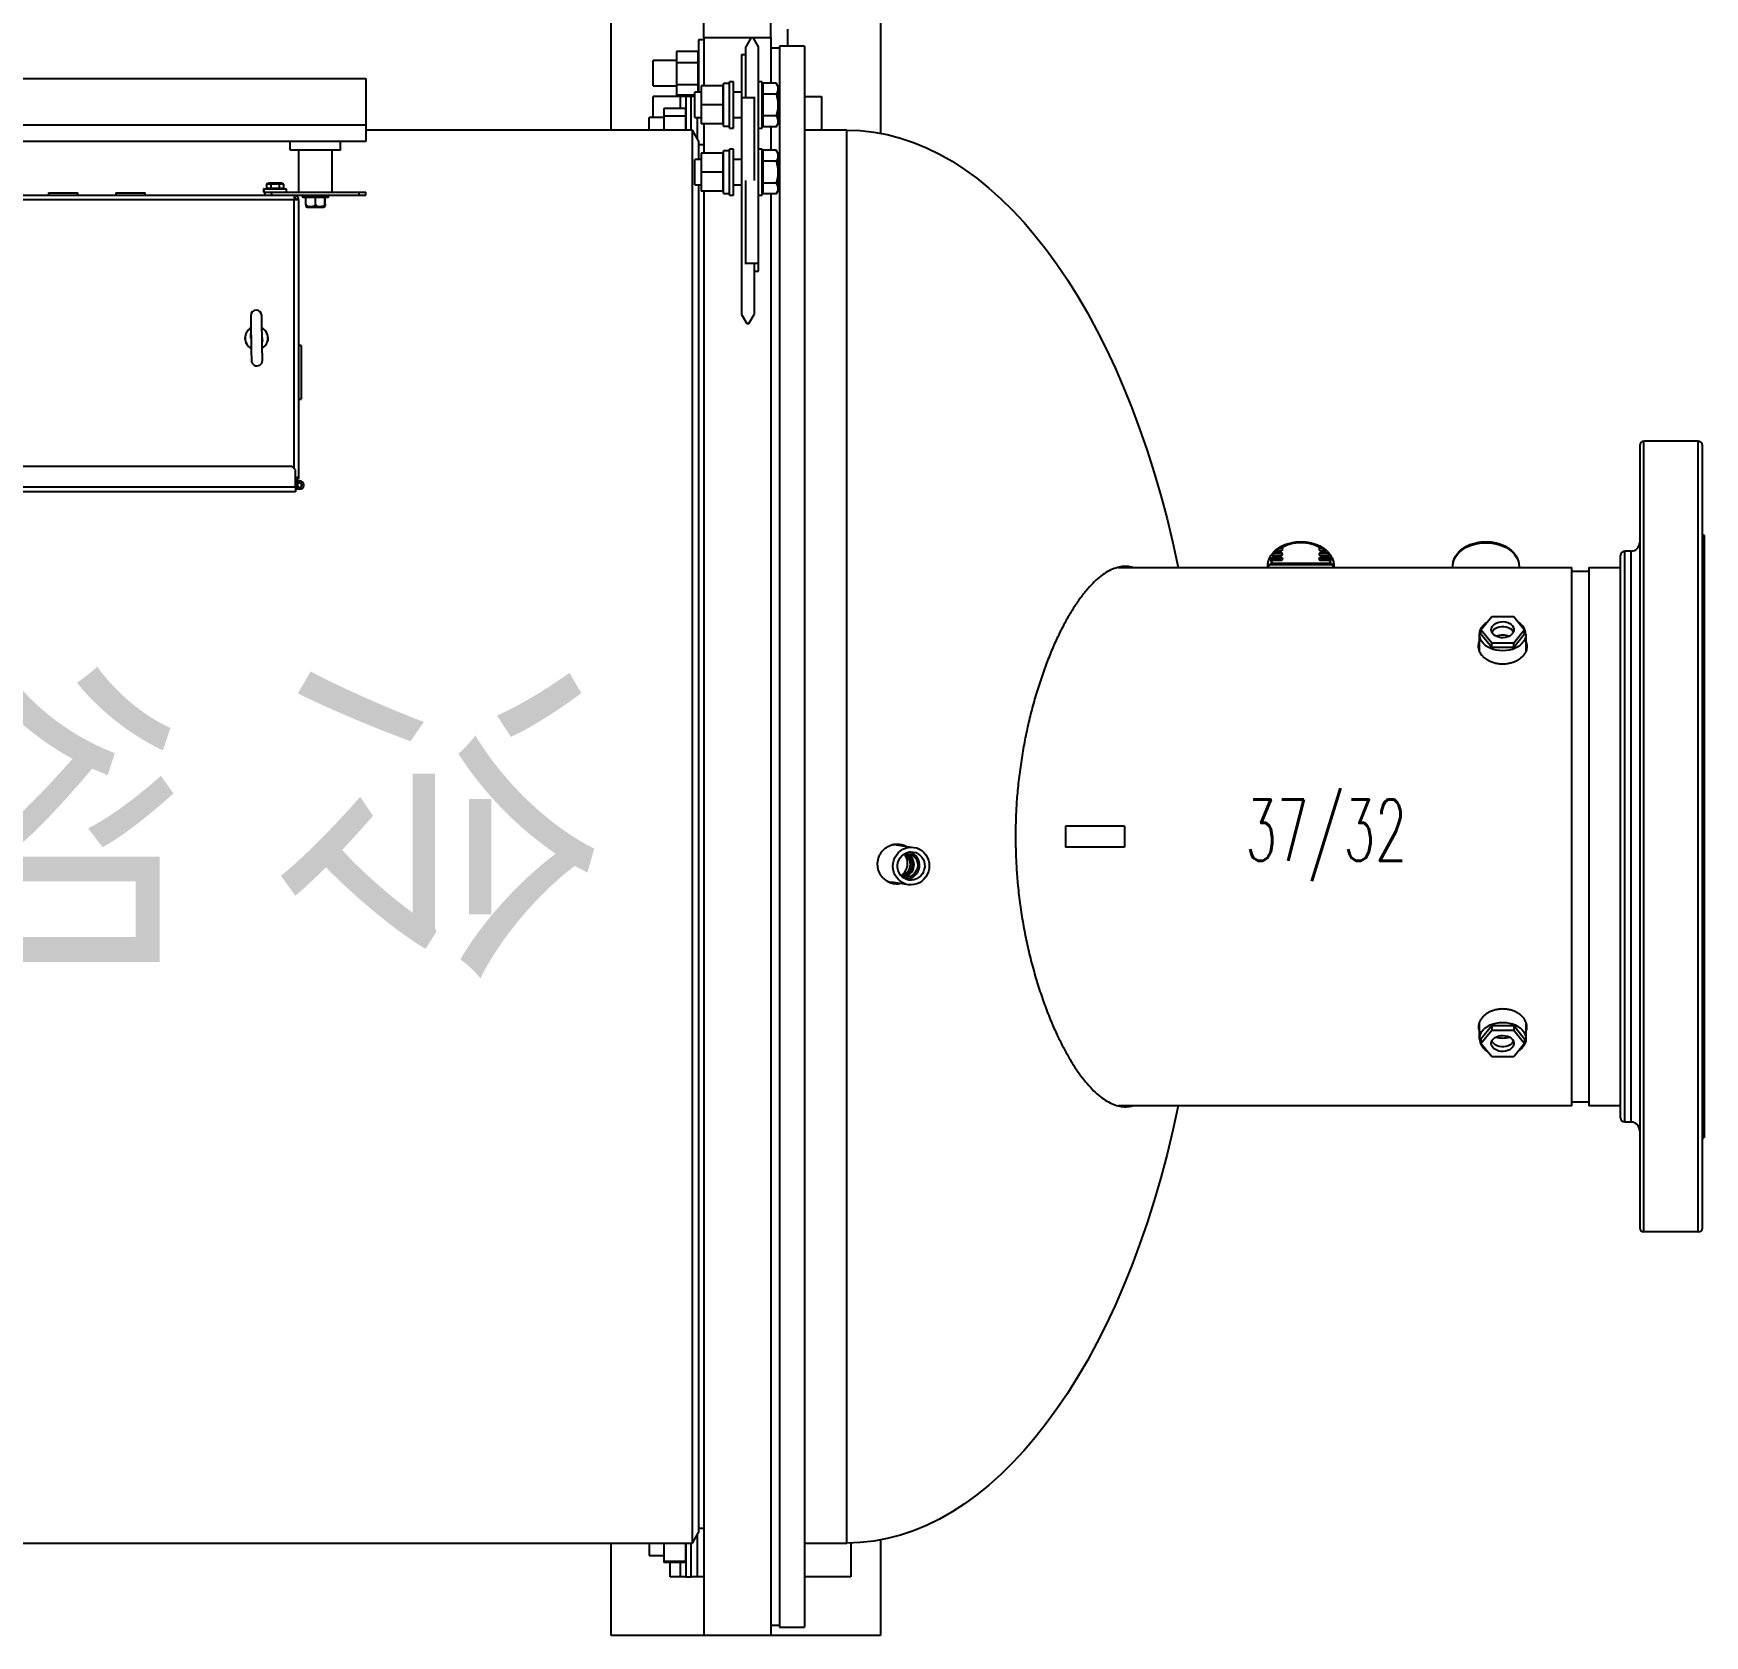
# Model space of a CAD drawing. Header units: millimetres. Extents: x -69706 to 52883, y -6882 to 68885.
# Drawn here: x 8220 to 9482, y 62140 to 63350 of the extents above; entities that cross this region are included whole.
import ezdxf

# ---------------------------------------------------------------- set-up
doc = ezdxf.new("R2010")
doc.units = ezdxf.units.MM
doc.layers.add('B2F-H-EQ-P-T20001$0$M-HVAC-EQPM', color=134, linetype='Continuous')
doc.layers.add('B2F-H-EQ-P-T20001$0$冰水機控制盤', color=4, linetype='Continuous')
doc.styles.add('B2F-H-EQ-P-T20001$0$SLDTEXTSTYLE1', font='romans.shx', dxfattribs={"width": 0.605, "bigfont": 'chineset.shx'})
doc.styles.add('B2F-H-EQ-P-T20001$0$Standard', font='arial.ttf')

# ---------------------------------------------------------------- blocks, each defined once
blk = doc.blocks.new('B2F-H-EQ-P-T20001$0$CH-B2C-05、09-1000RT_20201019')
at = {"color": 0, "linetype": 'Continuous', "lineweight": 25}
for p, q in [((4811.7, 1905.3), (4811.7, 3111.8)), ((4862.5, 1905.3), (4862.5, 3111.8)), ((4741.9, 1835.4), (4741.9, 1975.1)), ((4945.1, 1977.5), (4945.1, 1833.1)), ((4811.7, 1905.3), (4811.7, 1868.8)), ((4811.7, 1905.3), (4862.5, 1905.3)), ((4847.6, 1905.3), (4843.6, 1898.3)), ((4853.1, 1898.3), (4849.1, 1905.3)), ((4862.5, 1905.3), (4862.5, 1871)), ((4875.2, 1898.9), (4875.2, 1911.6)), ((4807.4, 1894.8), (4791.1, 1894.8)), ((4791.1, 1894.8), (4791.1, 1886.2)), ((4807.4, 1894.8), (4807.4, 1886.2)), ((4811.7, 1903.7), (4807.8, 1903.7)), ((4807.8, 1903.7), (4807.8, 1864)), ((4843.6, 1860.5), (4843.6, 1898.3)), ((4853.1, 1734.6), (4853.1, 1898.3)), ((4868.9, 1897.4), (4862.5, 1897.4)), ((4887.9, 1898.9), (4868.9, 1898.9)), ((4868.9, 1898.9), (4868.9, 705.1)), ((4887.9, 1898.9), (4887.9, 705.1)), ((4791.1, 1887.9), (4773.6, 1887.9)), ((4773.6, 1868.8), (4773.6, 1887.9)), ((4807.4, 1886.2), (4791.1, 1886.2)), ((4791.1, 1886.2), (4791.1, 1869.7)), ((4807.8, 1889.5), (4807.4, 1889.5)), ((4807.4, 1886.2), (4807.4, 1869.7)), ((4840.3, 1892.6), (4843.6, 1892.6)), ((4840.3, 1892.6), (4840.3, 1860)), ((3997.9, 1874.5), (4556.7, 1874.5)), ((4556.7, 1874.5), (4556.7, 1839.5)), ((4773.6, 1868.8), (4791.1, 1868.8)), ((4807.4, 1869.7), (4791.1, 1869.7)), ((4791.1, 1869.7), (4791.1, 1861.8)), ((4807.4, 1869.7), (4807.4, 1864)), ((4826.2, 1868.8), (4809.9, 1868.8)), ((4809.9, 1868.8), (4809.9, 1854.5)), ((4826.2, 1868.8), (4826.2, 1854.5)), ((4831.3, 1870.6), (4826.6, 1870.6)), ((4826.6, 1838.3), (4826.6, 1870.6)), ((4834.1, 1871.9), (4831.3, 1871.9)), ((4831.3, 1837), (4831.3, 1871.9)), ((4834.1, 1837), (4834.1, 1871.9)), ((4855.9, 1871.9), (4853.1, 1871.9)), ((4855.9, 1837), (4855.9, 1871.9)), ((4866.5, 1871), (4856.3, 1871)), ((4856.3, 1871), (4856.3, 1862.7)), ((4868.2, 1868), (4866.5, 1871)), ((4868.2, 1841), (4868.2, 1868)), ((4773.6, 1844.9), (4773.6, 1860.8)), ((4794.3, 1860.8), (4773.6, 1860.8)), ((4805.1, 1861.8), (4791.1, 1861.8)), ((4798.2, 1860.8), (4794.3, 1860.8)), ((4794.3, 1851.7), (4794.3, 1860.8)), ((4802.2, 1860.8), (4798.2, 1860.8)), ((4798.2, 1860.8), (4798.2, 1835.4)), ((4802.2, 1835.4), (4802.2, 1860.8)), ((4805.1, 1860.8), (4802.2, 1860.8)), ((4809.9, 1864), (4805.1, 1864)), ((4805.1, 1844.9), (4805.1, 1864)), ((4807.4, 1867.2), (4807.8, 1867.2)), ((4826.6, 1865.6), (4826.2, 1865.6)), ((4840.3, 1864), (4834.1, 1864)), ((4840.3, 1860), (4849.8, 1860)), ((4840.3, 1860), (4840.3, 1696.3)), ((4849.8, 1860.5), (4849.8, 1860)), ((4849.8, 1860), (4849.8, 1797.3)), ((4856.3, 1865.5), (4855.9, 1865.5)), ((4866.5, 1862.7), (4856.3, 1862.7)), ((4856.3, 1862.7), (4856.3, 1846.2)), ((4887.9, 1860.8), (4900.6, 1860.8)), ((4900.6, 1860.8), (4900.6, 1835.4)), ((4781.6, 1844.9), (4770.5, 1844.9)), ((4770.5, 1835.4), (4770.5, 1844.9)), ((4797.9, 1851.7), (4781.6, 1851.7)), ((4781.6, 1851.7), (4781.6, 1845.9)), ((4797.9, 1845.9), (4781.6, 1845.9)), ((4781.6, 1845.9), (4781.6, 1835.4)), ((4797.9, 1851.7), (4797.9, 1845.9)), ((4798.2, 1846.5), (4797.9, 1846.5)), ((4797.9, 1845.9), (4797.9, 1835.4)), ((4805.1, 1844.9), (4809.9, 1844.9)), ((4807, 1829), (4807, 1844.9)), ((4826.2, 1854.5), (4809.9, 1854.5)), ((4809.9, 1854.5), (4809.9, 1840.2)), ((4826.2, 1854.5), (4826.2, 1840.2)), ((4826.2, 1843.4), (4826.6, 1843.4)), ((4834.1, 1844.9), (4840.3, 1844.9)), ((4855.9, 1843.4), (4856.3, 1843.4)), ((4856.3, 1846.2), (4856.3, 1838)), ((4866.5, 1846.2), (4856.3, 1846.2)), ((3997.9, 1839.5), (4556.7, 1839.5)), ((4556.7, 1839.5), (4556.7, 1826.8)), ((4803.3, 1835.4), (4556.7, 1835.4)), ((4803.3, 768.6), (4803.3, 1835.4)), ((4807.9, 1827.4), (4803.3, 1835.4)), ((4826.2, 1840.2), (4809.9, 1840.2)), ((4811.7, 1840.2), (4811.7, 1818)), ((4826.6, 1838.3), (4831.3, 1838.3)), ((4831.3, 1837), (4834.1, 1837)), ((4853.1, 1837), (4855.9, 1837)), ((4866.5, 1838), (4856.3, 1838)), ((4862.5, 1838), (4862.5, 1820.2)), ((4866.5, 1838), (4868.2, 1841)), ((4919.7, 1835.4), (4887.9, 1835.4)), ((4919.7, 768.6), (4919.7, 1835.4)), ((4556.7, 1826.8), (4066.1, 1826.8)), ((4499.5, 1820.4), (4499.5, 1826.8)), ((4537.6, 1820.4), (4499.5, 1820.4)), ((4505.9, 1820.4), (4505.9, 1788.7)), ((4531.3, 1788.7), (4531.3, 1820.4)), ((4537.6, 1820.4), (4537.6, 1826.8)), ((4807.9, 1827.4), (4807.9, 1813.2)), ((4811.7, 1824.2), (4807.9, 1824.2)), ((4826.2, 1818), (4809.9, 1818)), ((4809.9, 1818), (4809.9, 1803.7)), ((4826.2, 1818), (4826.2, 1803.7)), ((4831.3, 1819.8), (4826.6, 1819.8)), ((4826.6, 1787.5), (4826.6, 1819.8)), ((4834.1, 1821.1), (4831.3, 1821.1)), ((4831.3, 1786.2), (4831.3, 1821.1)), ((4834.1, 1786.2), (4834.1, 1821.1)), ((4855.9, 1821.1), (4853.1, 1821.1)), ((4855.9, 1786.2), (4855.9, 1821.1)), ((4856.3, 1820.2), (4856.3, 1811.9)), ((4866.5, 1820.2), (4856.3, 1820.2)), ((4868.2, 1817.2), (4866.5, 1820.2)), ((4868.2, 1790.2), (4868.2, 1817.2)), ((4809.9, 1813.2), (4805.1, 1813.2)), ((4805.1, 1794.1), (4805.1, 1813.2)), ((4826.6, 1814.8), (4826.2, 1814.8)), ((4840.3, 1813.2), (4834.1, 1813.2)), ((4856.3, 1814.7), (4855.9, 1814.7)), ((4866.5, 1811.9), (4856.3, 1811.9)), ((4856.3, 1811.9), (4856.3, 1795.4)), ((4483.4, 1795.4), (4481.7, 1794.5)), ((4481.7, 1794.5), (4481.7, 1791.5)), ((4492.9, 1795.4), (4483.4, 1795.4)), ((4484.9, 1794.5), (4484.9, 1791.5)), ((4491.3, 1794.5), (4491.3, 1791.5)), ((4494.5, 1794.5), (4492.9, 1795.4)), ((4494.5, 1794.5), (4494.5, 1791.5)), ((4805.1, 1794.1), (4809.9, 1794.1)), ((4807.9, 1794.1), (4807.9, 776.6)), ((4826.2, 1803.7), (4809.9, 1803.7)), ((4809.9, 1803.7), (4809.9, 1789.4)), ((4826.2, 1803.7), (4826.2, 1789.4)), ((4826.2, 1792.6), (4826.6, 1792.6)), ((4834.1, 1794.1), (4840.3, 1794.1)), ((4843.6, 1734.6), (4843.6, 1797.3)), ((4855.9, 1792.6), (4856.3, 1792.6)), ((4866.5, 1795.4), (4856.3, 1795.4)), ((4856.3, 1795.4), (4856.3, 1787.2)), ((4052, 1786.4), (4502.5, 1786.4)), ((4052, 1783), (4502.5, 1783)), ((4317, 1788.2), (4317, 1786.4)), ((4317, 1788.2), (4339.2, 1788.2)), ((4339.2, 1786.4), (4339.2, 1788.2)), ((4367.8, 1788.2), (4367.8, 1786.4)), ((4367.8, 1788.2), (4390, 1788.2)), ((4390, 1786.4), (4390, 1788.2)), ((4479.4, 1791.1), (4479.4, 1788.7)), ((4479.4, 1791.1), (4479.4, 1788.7)), ((4479.5, 1791.1), (4479.4, 1791.1)), ((4479.4, 1791.1), (4479.5, 1791.1)), ((4479.5, 1788.7), (4479.4, 1788.7)), ((4479.4, 1788.7), (4479.5, 1788.7)), ((4479.5, 1791.1), (4479.5, 1788.7)), ((4479.5, 1791.1), (4479.5, 1788.7)), ((4479.5, 1791.1), (4496.8, 1791.1)), ((4479.5, 1791.1), (4479.5, 1791.1)), ((4479.5, 1788.7), (4480.5, 1788.7)), ((4479.5, 1788.7), (4479.5, 1788.7)), ((4480.5, 1786.4), (4480.5, 1788.7)), ((4480.5, 1788.7), (4485.6, 1788.7)), ((4481.7, 1791.5), (4484.9, 1791.5)), ((4483.4, 1791.5), (4483.4, 1791.1)), ((4484.9, 1791.5), (4491.3, 1791.5)), ((4485.6, 1786.4), (4485.6, 1788.7)), ((4485.6, 1788.7), (4551.6, 1788.7)), ((4491.3, 1791.5), (4494.5, 1791.5)), ((4492.8, 1791.1), (4492.8, 1791.5)), ((4496.8, 1788.7), (4496.8, 1791.1)), ((4502.5, 1786.4), (4502.5, 1783)), ((4502.5, 1786.4), (4551.6, 1786.4)), ((4502.5, 1579.8), (4502.5, 1783)), ((4502.5, 1783), (4505.9, 1783)), ((4505.9, 1783), (4505.9, 1573.8)), ((4509.2, 1784.9), (4518.5, 1784.9)), ((4511.4, 1779.5), (4511.4, 1784.9)), ((4518.5, 1784.9), (4528, 1784.9)), ((4518.5, 1779.5), (4518.5, 1784.9)), ((4525.7, 1779.5), (4525.7, 1784.9)), ((4525.8, 1779.5), (4525.8, 1784.9)), ((4551.6, 1786.4), (4551.6, 1788.7)), ((4551.6, 1788.7), (4556.7, 1788.7)), ((4551.6, 1786.4), (4556.7, 1786.4)), ((4556.7, 1786.4), (4556.7, 1788.7)), ((4826.2, 1789.4), (4809.9, 1789.4)), ((4811.7, 1789.4), (4811.7, 698.7)), ((4826.6, 1787.5), (4831.3, 1787.5)), ((4831.3, 1786.2), (4834.1, 1786.2)), ((4853.1, 1786.2), (4855.9, 1786.2)), ((4866.5, 1787.2), (4856.3, 1787.2)), ((4862.5, 1787.2), (4862.5, 698.7)), ((4866.5, 1787.2), (4868.2, 1790.2)), ((4512.2, 1777.3), (4518.6, 1777.3)), ((4518.6, 1777.3), (4525, 1777.3)), ((4853.1, 1734.6), (4843.6, 1734.6)), ((4843.6, 1734.2), (4843.6, 1734.6)), ((4849.8, 1734.2), (4849.8, 1696.3)), ((4849.8, 1729), (4853.1, 1729)), ((4853.1, 1729), (4853.1, 1734.6)), ((4840.3, 1696.3), (4844.3, 1689.4)), ((4845.8, 1689.4), (4849.8, 1696.3)), ((4844.3, 1689.4), (4845.8, 1689.4)), ((4507.7, 1672.8), (4505.9, 1672.8)), ((4507.7, 1672.8), (4507.7, 1632.3)), ((4505.9, 1632.3), (4507.7, 1632.3)), ((4500.9, 1581.5), (4045.7, 1581.5)), ((4503.4, 1578.9), (4500.9, 1581.5)), ((4503.4, 1565.8), (4503.4, 1578.9)), ((4503.4, 1565.8), (4045.7, 1565.8)), ((4503.4, 1572.6), (4503.6, 1572.8)), ((4503.4, 1570.5), (4506.6, 1570.5)), ((4506.6, 1569.1), (4503.4, 1569.1)), ((4503.4, 1565.8), (4503.4, 1562.4)), ((4503.4, 1565.7), (4504, 1565.7)), ((4503.5, 1567.4), (4503.5, 1568.8)), ((4503.5, 1568.8), (4504.9, 1568.8)), ((4503.5, 1565.9), (4503.5, 1567.4)), ((4503.9, 1565.9), (4503.5, 1565.9)), ((4503.9, 1568.8), (4504, 1569.1)), ((4504.9, 1568.8), (4504.9, 1567.4)), ((4503.4, 1562.4), (4047, 1562.4)), ((4506.6, 1564.3), (4503.4, 1564.3)), ((5240.9, 1514.1), (5242.2, 1514.3)), ((5242.2, 1514.3), (5241.2, 1512.5)), ((5243.5, 1516.2), (5242.1, 1516)), ((5242.1, 1516), (5247.6, 1516)), ((5242.2, 1514.3), (5247.6, 1514.3)), ((5245.3, 1518), (5243.5, 1516.2)), ((5247.6, 1516.2), (5243.5, 1516.2)), ((5243.8, 1517.8), (5245.3, 1518)), ((5245.3, 1518), (5247.6, 1518)), ((5247.6, 1519.8), (5246.1, 1519.7)), ((5246.1, 1519.7), (5247.6, 1519.7)), ((5247.7, 1519.8), (5247.6, 1519.8)), ((5247.6, 1519.7), (5247.6, 1519.8)), ((5247.6, 1516), (5247.6, 1516.2)), ((5277.6, 1519.8), (5277.5, 1519.8)), ((5279.1, 1519.7), (5277.6, 1519.8)), ((5277.6, 1519.8), (5277.6, 1519.7)), ((5277.6, 1519.7), (5279.1, 1519.7)), ((5277.6, 1518), (5279.9, 1518)), ((5281.7, 1516.2), (5277.6, 1516.2)), ((5277.6, 1516), (5277.6, 1516.2)), ((5277.6, 1516), (5283.1, 1516)), ((5277.6, 1514.3), (5283, 1514.3)), ((5279.9, 1518), (5281.4, 1517.8)), ((5281.7, 1516.2), (5279.9, 1518)), ((5283.1, 1516), (5281.7, 1516.2)), ((5283, 1514.3), (5284.3, 1514.1)), ((5284, 1512.5), (5283, 1514.3)), ((5124.6, 1505.2), (5467.3, 1505.2)), ((5237.7, 1507.5), (5237.6, 1506.2)), ((5237.6, 1505.2), (5237.6, 1506.2)), ((5286.3, 1507.3), (5238.9, 1507.3)), ((5240, 1512.3), (5247.6, 1512.3)), ((5240.7, 1510.6), (5240.4, 1508.4)), ((5240.4, 1508.4), (5284.8, 1508.4)), ((5240.7, 1510.6), (5247.6, 1510.6)), ((5247.6, 1512.5), (5241.2, 1512.5)), ((5247.6, 1512.3), (5247.6, 1512.5)), ((5284, 1512.5), (5277.6, 1512.5)), ((5277.6, 1512.3), (5277.6, 1512.5)), ((5277.6, 1512.3), (5285.2, 1512.3)), ((5277.6, 1510.6), (5284.5, 1510.6)), ((5284.8, 1508.4), (5284.5, 1510.6)), ((5287.5, 1506.9), (5287.6, 1506.4)), ((5287.6, 1506.2), (5287.6, 1506.9)), ((5287.6, 1506.2), (5287.6, 1505.2)), ((5377.3, 1506.2), (5377.3, 1506.8)), ((5377.3, 1505.2), (5377.3, 1506.2)), ((5427.3, 1506.5), (5427.3, 1506.2)), ((5427.3, 1506.2), (5427.3, 1505.2)), ((5467.3, 1098.8), (5467.3, 1505.2)), ((5467.3, 1502.4), (5480, 1502.4)), ((5480, 1505.2), (5503.9, 1505.2)), ((5480, 1505.2), (5480, 1098.8)), ((5503.9, 1098.8), (5503.9, 1505.2)), ((5398.5, 1458.2), (5406.8, 1468.3)), ((5406.8, 1468.3), (5423.3, 1468.3)), ((5423.3, 1468.3), (5431.5, 1458.2)), ((5397.5, 1442.1), (5397.5, 1454.7)), ((5406.8, 1448.1), (5398.5, 1458.2)), ((5398.5, 1454.8), (5398.5, 1458.2)), ((5406.8, 1444.7), (5398.5, 1454.8)), ((5431.5, 1458.2), (5423.3, 1448.1)), ((5431.5, 1454.8), (5423.3, 1444.7)), ((5431.5, 1454.8), (5431.5, 1458.2)), ((5432.5, 1454.7), (5432.5, 1442.1)), ((5423.3, 1448.1), (5406.8, 1448.1)), ((5406.8, 1444.7), (5406.8, 1448.1)), ((5423.3, 1444.7), (5406.8, 1444.7)), ((5423.3, 1444.7), (5423.3, 1448.1)), ((5129.4, 1309.9), (5084.9, 1309.9)), ((5084.9, 1309.9), (5084.9, 1294.1)), ((5129.4, 1309.9), (5129.4, 1294.1)), ((4957.4, 1295.7), (4970.3, 1293.9)), ((5129.4, 1294.1), (5084.9, 1294.1)), ((4966.4, 1265.7), (4953.5, 1267.5)), ((5397.5, 1149.3), (5397.5, 1161.9)), ((5432.5, 1162), (5432.5, 1149.3)), ((5398.5, 1149.2), (5406.8, 1159.3)), ((5398.5, 1145.8), (5406.8, 1155.9)), ((5398.5, 1149.2), (5398.5, 1145.8)), ((5406.8, 1159.3), (5423.3, 1159.3)), ((5406.8, 1159.3), (5406.8, 1155.9)), ((5406.8, 1155.9), (5423.3, 1155.9)), ((5423.3, 1159.3), (5423.3, 1155.9)), ((5423.3, 1159.3), (5431.5, 1149.2)), ((5423.3, 1155.9), (5431.5, 1145.8)), ((5431.5, 1149.2), (5431.5, 1145.8)), ((5406.8, 1135.7), (5398.5, 1145.8)), ((5423.3, 1135.7), (5406.8, 1135.7)), ((5431.5, 1145.8), (5423.3, 1135.7)), ((5467.3, 1098.8), (5124.8, 1098.8)), ((5125.7, 1098.6), (5126.8, 1098.8)), ((5480, 1101.6), (5467.3, 1101.6)), ((5503.9, 1098.8), (5480, 1098.8)), ((4803.3, 768.6), (4807.9, 776.6)), ((4807, 743.2), (4807, 775)), ((4807.9, 779.8), (4811.7, 779.8)), ((4945.1, 770.9), (4945.1, 698.7)), ((3074.2, 768.6), (4803.3, 768.6)), ((4741.9, 698.7), (4741.9, 768.6)), ((4770.5, 768.6), (4770.5, 759.1)), ((4770.5, 759.1), (4781.6, 759.1)), ((4781.6, 768.6), (4781.6, 754.7)), ((4797.9, 768.6), (4797.9, 754.7)), ((4797.9, 757.5), (4798.2, 757.5)), ((4798.2, 768.6), (4798.2, 743.2)), ((4802.2, 743.2), (4802.2, 768.6)), ((4887.9, 768.6), (4919.7, 768.6)), ((4922.7, 768.6), (4922.7, 743.2)), ((4797.9, 754.7), (4781.6, 754.7)), ((4781.6, 754.7), (4781.6, 753.9)), ((4797.9, 753.9), (4781.6, 753.9)), ((4786.3, 743.2), (4786.3, 753.9)), ((4794.3, 743.2), (4794.3, 753.9)), ((4797.9, 754.7), (4797.9, 753.9)), ((4794.3, 743.2), (4786.3, 743.2)), ((4798.2, 743.2), (4794.3, 743.2)), ((4798.2, 743.2), (4802.2, 743.2)), ((4807, 743.2), (4802.2, 743.2)), ((4811.7, 743.2), (4807, 743.2)), ((4922.7, 743.2), (4887.9, 743.2)), ((4862.5, 706.6), (4868.9, 706.6)), ((4811.7, 698.7), (4741.9, 698.7)), ((4862.5, 698.7), (4811.7, 698.7)), ((4945.1, 698.7), (4862.5, 698.7)), ((4868.9, 705.1), (4887.9, 705.1))]:
    blk.add_line(p, q, dxfattribs=at)
at = {"color": 0}
for p, q in [((5518.4, 1597.3), (5518.4, 1006.7)), ((5521.6, 1003.6), (5521.6, 1600.5)), ((5562.6, 1600.5), (5521.6, 1600.5)), ((5562.6, 1003.6), (5562.6, 1600.5)), ((5565.8, 1006.7), (5565.8, 1597.3)), ((5566.6, 1074.7), (5566.6, 1529.3)), ((5567.4, 1529.3), (5566.6, 1529.3)), ((5567.4, 1074.7), (5567.4, 1529.3)), ((5503.9, 1089.7), (5503.9, 1514.3)), ((5507.1, 1086.5), (5507.1, 1517.5)), ((5512, 1517.5), (5507.1, 1517.5)), ((5512, 1086.5), (5512, 1517.5)), ((5512, 1086.5), (5507.1, 1086.5)), ((5567.4, 1074.7), (5566.6, 1074.7)), ((5562.6, 1003.6), (5521.6, 1003.6))]:
    blk.add_line(p, q, dxfattribs=at)
at = {"color": 0, "linetype": 'Continuous', "lineweight": 25, "flags": 128}
for points in [[(4469.8, 1695.3), (4469.8, 1695.1), (4469.8, 1694.5), (4469.8, 1693.5), (4469.8, 1692.2), (4469.8, 1690.6), (4469.8, 1688.6), (4469.9, 1686.5), (4469.9, 1684.1), (4469.9, 1681.6), (4470, 1679.1)], [(4469.8, 1695.3), (4469.8, 1695.1), (4469.8, 1694.5), (4469.8, 1693.6), (4469.8, 1692.3), (4469.8, 1690.8), (4469.8, 1688.9), (4469.9, 1686.8), (4469.9, 1684.5), (4469.9, 1682.1), (4470, 1679.6), (4470, 1677.1), (4470, 1674.6), (4470.1, 1672.2), (4470.1, 1670), (4470.1, 1667.9), (4470.1, 1666), (4470.2, 1664.5), (4470.2, 1663.2), (4470.2, 1662.3), (4470.2, 1661.7), (4470.2, 1661.5)], [(4478.5, 1661.6), (4478.5, 1661.8), (4478.5, 1662.4), (4478.5, 1663.3), (4478.5, 1664.6), (4478.5, 1666.1), (4478.4, 1668), (4478.4, 1670.1), (4478.4, 1672.3), (4478.4, 1674.7), (4478.3, 1677.2), (4478.3, 1679.8), (4478.3, 1682.2), (4478.2, 1684.7), (4478.2, 1686.9), (4478.2, 1689), (4478.2, 1690.9), (4478.1, 1692.4), (4478.1, 1693.7), (4478.1, 1694.6), (4478.1, 1695.2), (4478.1, 1695.4)], [(4478.5, 1661.6), (4478.5, 1661.8), (4478.5, 1662.4), (4478.5, 1663.4), (4478.5, 1664.7), (4478.5, 1666.3), (4478.4, 1668.2), (4478.4, 1670.4), (4478.4, 1672.8), (4478.4, 1675.2), (4478.3, 1677.8)], [(5247.6, 1518), (5248.1, 1518.1), (5248.5, 1518.3), (5248.8, 1518.5), (5248.9, 1518.9), (5248.8, 1519.2), (5248.6, 1519.5), (5248.2, 1519.7), (5247.7, 1519.8)], [(5247.6, 1514.3), (5248.1, 1514.4), (5248.5, 1514.6), (5248.8, 1514.9), (5248.9, 1515.2), (5248.8, 1515.6), (5248.5, 1515.9), (5248.1, 1516.1), (5247.6, 1516.2)], [(5277.5, 1519.8), (5277, 1519.7), (5276.6, 1519.5), (5276.4, 1519.2), (5276.3, 1518.9), (5276.4, 1518.5), (5276.7, 1518.3), (5277.1, 1518.1), (5277.6, 1518)], [(5277.6, 1516.2), (5277.1, 1516.1), (5276.7, 1515.9), (5276.4, 1515.6), (5276.3, 1515.2), (5276.4, 1514.9), (5276.7, 1514.6), (5277.1, 1514.4), (5277.6, 1514.3)], [(5377.3, 1506.8), (5377.4, 1507.5), (5377.8, 1509.6), (5378.5, 1511.7), (5379.6, 1513.6), (5381, 1515.5), (5382.8, 1517.2), (5384.8, 1518.8), (5387, 1520.2), (5389.5, 1521.4), (5392.1, 1522.4), (5394.9, 1523.1), (5397.8, 1523.6), (5400.8, 1523.8), (5403.8, 1523.8), (5406.8, 1523.6), (5409.7, 1523.1), (5412.5, 1522.4), (5415.1, 1521.4), (5417.6, 1520.2), (5419.8, 1518.8), (5421.8, 1517.2), (5423.6, 1515.5), (5425, 1513.6), (5426.1, 1511.7), (5426.8, 1509.6), (5427.2, 1507.5), (5427.3, 1506.5)], [(5237.6, 1506.2), (5237.6, 1505.4), (5237.6, 1505.2)], [(5247.6, 1510.6), (5248.1, 1510.7), (5248.5, 1510.9), (5248.8, 1511.2), (5248.9, 1511.6), (5248.8, 1511.9), (5248.5, 1512.2), (5248.1, 1512.4), (5247.6, 1512.5)], [(5277.6, 1512.5), (5277.1, 1512.4), (5276.7, 1512.2), (5276.4, 1511.9), (5276.3, 1511.6), (5276.4, 1511.2), (5276.7, 1510.9), (5277.1, 1510.7), (5277.6, 1510.6)], [(5287.6, 1505.2), (5287.6, 1505.4), (5287.6, 1506.2)], [(5432.5, 1454.7), (5432.4, 1452.9), (5431.8, 1451.2), (5430.9, 1449.5), (5429.7, 1448), (5428.2, 1446.6), (5426.5, 1445.3), (5424.5, 1444.2), (5422.3, 1443.4), (5419.9, 1442.8), (5417.5, 1442.4), (5415, 1442.3), (5412.5, 1442.4), (5410.1, 1442.8), (5407.7, 1443.4), (5405.5, 1444.2), (5403.5, 1445.3), (5401.8, 1446.6), (5400.3, 1448), (5399.1, 1449.5), (5398.2, 1451.2), (5397.7, 1452.9), (5397.5, 1454.7), (5397.7, 1456.4), (5398.2, 1458.2), (5399.1, 1459.8), (5400.3, 1461.4), (5401.8, 1462.8), (5403, 1463.7)], [(5406.4, 1458.2), (5406.6, 1459.4), (5407.1, 1460.6), (5408, 1461.7), (5409.1, 1462.6), (5410.5, 1463.3), (5412, 1463.9), (5413.7, 1464.2), (5415.4, 1464.3), (5417.2, 1464.1), (5418.8, 1463.6), (5420.3, 1463), (5421.5, 1462.2), (5422.5, 1461.1), (5423.2, 1460), (5423.5, 1458.8), (5423.5, 1457.6), (5423.2, 1456.4), (5422.5, 1455.3), (5421.5, 1454.3), (5420.3, 1453.4), (5418.8, 1452.8), (5417.2, 1452.3), (5415.4, 1452.2), (5413.7, 1452.2), (5412, 1452.5), (5410.5, 1453.1), (5409.1, 1453.8), (5408, 1454.7), (5407.1, 1455.8), (5406.6, 1457), (5406.4, 1458.2)], [(5406.9, 1456.3), (5407.3, 1457.2), (5408.2, 1458.3), (5409.4, 1459.2), (5410.8, 1460), (5412.4, 1460.5), (5414.1, 1460.7), (5415.9, 1460.7), (5417.6, 1460.5), (5419.2, 1460), (5420.6, 1459.2), (5421.8, 1458.3), (5422.7, 1457.2), (5423.2, 1456.3)], [(4970.5, 1293.9), (4972.6, 1293.4), (4974.6, 1292.5), (4976.4, 1291.4), (4978, 1290), (4979.4, 1288.3), (4980.5, 1286.4), (4981.4, 1284.3), (4981.9, 1282.2), (4982, 1280), (4981.9, 1277.7), (4981.4, 1275.6), (4980.5, 1273.5), (4979.4, 1271.6), (4978, 1269.9), (4976.4, 1268.4), (4974.6, 1267.2), (4972.6, 1266.3), (4970.5, 1265.8), (4968.3, 1265.6), (4966.2, 1265.7), (4964.1, 1266.2), (4962.1, 1267.1), (4960.3, 1268.2), (4958.7, 1269.6), (4957.3, 1271.3), (4956.1, 1273.2), (4955.3, 1275.2), (4954.8, 1277.4), (4954.6, 1279.6), (4954.8, 1281.9), (4955.3, 1284), (4956.1, 1286.1), (4957.3, 1288), (4958.6, 1289.7), (4960.3, 1291.2), (4962.1, 1292.4), (4964.1, 1293.3), (4966.2, 1293.8), (4968.3, 1294), (4970.5, 1293.9)], [(4969.9, 1290.3), (4971.8, 1289.9), (4973.5, 1289.1), (4975, 1287.9), (4976.4, 1286.5), (4977.4, 1284.9), (4978.1, 1283.1), (4978.5, 1281.2), (4978.6, 1279.2), (4978.3, 1277.3), (4977.7, 1275.4), (4976.7, 1273.7), (4975.5, 1272.2), (4974, 1271), (4972.3, 1270), (4970.5, 1269.4), (4968.6, 1269.1), (4966.7, 1269.2), (4964.9, 1269.7), (4963.2, 1270.5), (4961.6, 1271.6), (4960.3, 1273), (4959.3, 1274.7), (4958.5, 1276.5), (4958.1, 1278.4), (4958.1, 1280.4), (4958.4, 1282.3), (4959, 1284.2), (4960, 1285.9), (4961.2, 1287.4), (4962.7, 1288.6), (4964.4, 1289.6), (4966.2, 1290.2), (4968.1, 1290.4), (4969.9, 1290.3)], [(4966, 1289.1), (4967.7, 1288.7), (4969.3, 1287.9), (4970.6, 1286.8), (4971.8, 1285.4), (4972.6, 1283.9), (4973.1, 1282.2), (4973.3, 1280.4), (4973.1, 1278.6), (4972.6, 1276.8), (4971.7, 1275.3), (4970.6, 1273.9), (4969.2, 1272.8), (4967.6, 1272), (4965.9, 1271.5), (4964.2, 1271.4), (4962.5, 1271.7), (4961.1, 1272.2)], [(4963.5, 1289.1), (4964.3, 1289.2), (4966, 1289.1)], [(5397.5, 1149.3), (5397.7, 1151.1), (5398.2, 1152.8), (5399.1, 1154.5), (5400.3, 1156), (5401.8, 1157.5), (5403.5, 1158.7), (5405.5, 1159.8), (5407.7, 1160.6), (5410.1, 1161.2), (5412.5, 1161.6), (5415, 1161.7), (5417.5, 1161.6), (5419.9, 1161.2), (5422.3, 1160.6), (5424.5, 1159.8), (5426.5, 1158.7), (5428.2, 1157.5), (5429.7, 1156), (5430.9, 1154.5), (5431.8, 1152.8), (5432.4, 1151.1), (5432.5, 1149.3), (5432.4, 1147.6), (5431.8, 1145.8), (5430.9, 1144.2), (5429.7, 1142.6), (5428.2, 1141.2), (5427, 1140.3)], [(5406.4, 1145.8), (5406.6, 1147), (5407.1, 1148.2), (5408, 1149.3), (5409.1, 1150.2), (5410.5, 1150.9), (5412, 1151.5), (5413.7, 1151.8), (5415.4, 1151.9), (5417.2, 1151.7), (5418.8, 1151.2), (5420.3, 1150.6), (5421.5, 1149.8), (5422.5, 1148.7), (5423.2, 1147.6), (5423.5, 1146.4), (5423.5, 1145.2), (5423.2, 1144), (5422.5, 1142.9), (5421.5, 1141.9), (5420.3, 1141), (5418.8, 1140.4), (5417.2, 1139.9), (5415.4, 1139.7), (5413.7, 1139.8), (5412, 1140.1), (5410.5, 1140.7), (5409.1, 1141.4), (5408, 1142.3), (5407.1, 1143.4), (5406.6, 1144.6), (5406.4, 1145.8)], [(5423.2, 1147.7), (5422.7, 1146.8), (5421.8, 1145.7), (5420.6, 1144.8), (5419.2, 1144.1), (5417.6, 1143.5), (5415.9, 1143.3), (5414.1, 1143.3), (5412.4, 1143.5), (5410.8, 1144.1), (5409.4, 1144.8), (5408.2, 1145.7), (5407.3, 1146.8), (5406.9, 1147.7)]]:
    blk.add_lwpolyline(points, dxfattribs=at)
at = {"color": 0, "linetype": 'Continuous', "lineweight": 25}
for centre, radius, start, end in [((4502.5, 1783), 3.35, 360, 90), ((4502.5, 1783), 3.35, 360, 90), ((4502.5, 1783), 1.52, 360, 90), ((4509.5, 1785.6), 0.826, 112.6199, 247.3801), ((4527.7, 1785.6), 0.826, 292.6199, 67.3801), ((4512.6, 1779.5), 2.27, 238.9659, 258.463), ((4524.6, 1779.5), 2.27, 281.537, 301.0188), ((4473.9, 1695.3), 4.17, 0.7189, 180.7189), ((4474.1, 1678.4), 8.73, 119.2263, 242.2114), ((4474.1, 1678.4), 8.62, 119.6222, 180.7189), ((4474.1, 1678.4), 8.62, 180.7189, 241.8156), ((4474.1, 1678.4), 8.73, 299.2263, 62.2114), ((4474.1, 1678.4), 8.62, 299.6222, 61.8156), ((4474.4, 1661.6), 4.17, 180.7189, 0.7189), ((4506.6, 1567.4), 3.11, 180, 90), ((4506.6, 1567.4), 1.69, 180, 90), ((4506.6, 1567.4), 1.69, 90.0005, 180), ((4506.6, 1567.4), 1.69, 90.0005, 180), ((4506.6, 1567.4), 1.69, 180, 270), ((4506.6, 1567.4), 3.11, 270, 90), ((5254, 1506.7), 15.1, 141.9614, 150.3786), ((5257.5, 1503.5), 19.8, 125.2629, 133.625), ((5247.8, 1518.5), 1.2, 17.3102, 97.2787), ((5247.8, 1514.8), 1.2, 17.3095, 97.2785), ((5277.4, 1518.5), 1.2, 82.6955, 162.7155), ((5277.4, 1514.8), 1.2, 82.6958, 162.7162), ((5267.7, 1503.4), 19.9, 46.3805, 54.7316), ((5271.2, 1506.7), 15, 29.6033, 38.0465), ((5251.7, 1507.9), 12.4, 159.0628, 167.9118), ((5247.8, 1511.1), 1.2, 17.3088, 97.2801), ((5277.4, 1511.1), 1.2, 82.6942, 162.7169), ((5273.5, 1507.9), 12.4, 12.0887, 20.9231), ((5421.3, 1454), 11.2, 3.3363, 59.4901), ((5415, 1438), 16.1, 71.5169, 108.4831), ((4955.6, 1282.6), 13.2, 81.2968, 100.077), ((4961.5, 1280.7), 7.9, 262.9851, 82.1015), ((4954.8, 1281.7), 10.9, 305.8909, 38.145), ((4961.6, 1280.7), 8.98, 273.136, 70.9006), ((4958.7, 1281.2), 9.09, 294.1724, 49.8648), ((4964.4, 1280.4), 10.3, 268.2413, 75.7945), ((4955.3, 1280.6), 13.2, 243.3408, 262.0073), ((5408.7, 1150), 11.2, 183.3337, 239.4927), ((5415, 1166), 16.1, 251.5169, 288.4831)]:
    blk.add_arc(centre, radius, start, end, dxfattribs=at)
at = {"color": 0}
for centre, radius, start, end in [((5521.6, 1597.3), 3.18, 90, 180), ((5562.6, 1597.3), 3.18, 0, 90), ((5566.6, 1530.1), 0.794, 180, 270), ((5507.1, 1514.3), 3.18, 90, 180), ((5512, 1523.9), 6.35, 270, 0), ((5507.1, 1089.7), 3.18, 180, 270), ((5512, 1080.1), 6.35, 0, 90), ((5566.6, 1073.9), 0.794, 90, 180), ((5521.6, 1006.7), 3.18, 180, 270), ((5562.6, 1006.7), 3.18, 270, 0)]:
    blk.add_arc(centre, radius, start, end, dxfattribs=at)
at = {"color": 0, "linetype": 'Continuous', "lineweight": 25, "extrusion": (0, 0, -1)}
blk.add_ellipse((4919.7, 1302), major_axis=(0, 533.4), ratio=0.507619, start_param=0, end_param=1.17997, dxfattribs=at)
at = {"color": 0, "linetype": 'Continuous', "lineweight": 25, "extrusion": (3.72927e-31, -3.04518e-15, -1)}
blk.add_ellipse((4919.7, 1302), major_axis=(0, -533.4), ratio=0.507619, start_param=5.103215, end_param=6.283185, dxfattribs=at)
at = {"color": 0, "linetype": 'Continuous', "lineweight": 25}
for points, knots in [([(4866.5, 1871), (4866.9, 1870.2), (4867.6, 1868.8), (4867.9, 1866.7), (4867.5, 1864.6), (4866.8, 1863.3), (4866.5, 1862.7)], [0, 0, 0, 0, 0.264611, 0.534954, 0.765348, 1, 1, 1, 1]), ([(4866.5, 1862.7), (4866.7, 1861.7), (4867.3, 1859.7), (4867.8, 1856.3), (4867.8, 1852.4), (4867.2, 1848.9), (4866.7, 1846.9), (4866.5, 1846.2)], [0, 0, 0, 0, 0.185427, 0.3725, 0.622696, 0.879648, 1, 1, 1, 1]), ([(4866.5, 1846.2), (4866.9, 1845.5), (4867.6, 1844.1), (4867.9, 1841.9), (4867.5, 1839.9), (4866.8, 1838.6), (4866.5, 1838)], [0, 0, 0, 0, 0.264608, 0.534956, 0.765348, 1, 1, 1, 1]), ([(4866.5, 1820.2), (4866.9, 1819.4), (4867.6, 1818), (4867.9, 1815.9), (4867.5, 1813.8), (4866.8, 1812.5), (4866.5, 1811.9)], [0, 0, 0, 0, 0.264607, 0.534953, 0.765346, 1, 1, 1, 1]), ([(4866.5, 1811.9), (4866.7, 1810.9), (4867.3, 1808.9), (4867.8, 1805.5), (4867.8, 1801.6), (4867.2, 1798.1), (4866.7, 1796.1), (4866.5, 1795.4)], [0, 0, 0, 0, 0.18543, 0.372499, 0.622696, 0.879646, 1, 1, 1, 1]), ([(4481.7, 1794.5), (4482.3, 1794.7), (4483.3, 1795.2), (4484.4, 1794.7), (4484.9, 1794.5)], [0, 0, 0, 0, 0.53472, 1, 1, 1, 1]), ([(4484.9, 1794.5), (4485.7, 1794.7), (4487.6, 1795.1), (4489.8, 1794.9), (4491.1, 1794.5), (4491.3, 1794.5)], [0, 0, 0, 0, 0.374012, 0.880905, 1, 1, 1, 1]), ([(4491.3, 1794.5), (4491.9, 1794.7), (4493, 1795.2), (4494, 1794.7), (4494.5, 1794.5)], [0, 0, 0, 0, 0.534718, 1, 1, 1, 1]), ([(4866.5, 1795.4), (4866.9, 1794.7), (4867.6, 1793.3), (4867.9, 1791.1), (4867.5, 1789.1), (4866.8, 1787.8), (4866.5, 1787.2)], [0, 0, 0, 0, 0.264609, 0.534957, 0.765347, 1, 1, 1, 1]), ([(4511.4, 1779.5), (4511.4, 1779.5), (4511.4, 1779.4), (4511.4, 1779.1), (4511.4, 1778.7), (4511.4, 1778.2), (4511.4, 1777.7), (4511.5, 1777.6), (4511.5, 1777.6)], [0, 0, 0, 0, 0.012395, 0.092401, 0.173518, 0.304938, 0.522819, 1, 1, 1, 1]), ([(4518.5, 1779.5), (4518.5, 1779.4), (4518.5, 1779.1), (4518.3, 1778.7), (4517.9, 1778.2), (4516.9, 1777.7), (4515.2, 1777.5), (4513.6, 1777.6), (4512.5, 1778), (4511.9, 1778.4), (4511.6, 1778.8), (4511.4, 1779.2), (4511.4, 1779.4), (4511.4, 1779.5)], [0, 0, 0, 0, 0.040241, 0.080335, 0.142634, 0.243853, 0.451977, 0.719783, 0.79952, 0.879738, 0.930633, 0.97387, 1, 1, 1, 1]), ([(4525.7, 1779.5), (4525.7, 1779.4), (4525.7, 1779.1), (4525.5, 1778.7), (4525, 1778.2), (4524, 1777.7), (4522.4, 1777.5), (4520.7, 1777.6), (4519.6, 1778), (4519, 1778.4), (4518.7, 1778.8), (4518.6, 1779.2), (4518.5, 1779.4), (4518.5, 1779.5)], [0, 0, 0, 0, 0.040238, 0.08034, 0.142626, 0.243859, 0.451971, 0.719791, 0.799529, 0.879726, 0.930635, 0.97387, 1, 1, 1, 1]), ([(4525.8, 1779.5), (4525.8, 1779.5), (4525.8, 1779.4), (4525.8, 1779.1), (4525.8, 1778.7), (4525.8, 1778.2), (4525.7, 1778), (4525.7, 1777.9)], [0, 0, 0, 0, 0.023707, 0.176747, 0.331879, 0.583251, 1, 1, 1, 1]), ([(4525.7, 1777.6), (4525.7, 1777.6), (4525.7, 1777.5), (4525.7, 1777.7), (4525.7, 1778.2), (4525.7, 1778.7), (4525.7, 1779.1), (4525.7, 1779.4), (4525.7, 1779.5)], [0, 0, 0, 0, 0.009903, 0.492683, 0.735332, 0.834605, 0.934636, 1, 1, 1, 1]), ([(4469.9, 1678.4), (4469.8, 1678.5), (4469.8, 1678.8), (4469.7, 1679.9), (4469.6, 1680.8), (4469.9, 1681.5), (4469.9, 1681.5)], [0, 0, 0, 0, 0.051359, 0.219951, 0.967006, 1, 1, 1, 1]), ([(4478.4, 1678.5), (4478.4, 1678.4), (4478.4, 1678.1), (4478.6, 1677), (4478.7, 1676.1), (4478.4, 1675.4), (4478.4, 1675.3)], [0, 0, 0, 0, 0.051245, 0.219819, 0.967146, 1, 1, 1, 1]), ([(4505.9, 1573.8), (4505.9, 1573.7), (4505.8, 1573.5), (4505.2, 1573.2), (4504.4, 1573), (4503.7, 1572.8), (4503.4, 1572.7)], [0, 0, 0, 0, 0.268199, 0.536432, 0.804616, 1, 1, 1, 1]), ([(4505.9, 1573.8), (4505.9, 1573.5), (4505.8, 1572.7), (4505.2, 1571.7), (4504.4, 1570.9), (4503.7, 1570.7), (4503.4, 1570.6)], [0, 0, 0, 0, 0.268185, 0.536421, 0.804616, 1, 1, 1, 1]), ([(4503.4, 1570.6), (4503.5, 1570.7), (4504, 1570.7), (4504.7, 1571.2), (4505.5, 1572.1), (4505.9, 1573.1), (4505.9, 1573.6), (4505.9, 1573.8)], [0, 0, 0, 0, 0.059688, 0.32741, 0.595114, 0.862842, 1, 1, 1, 1]), ([(5237.6, 1506.4), (5237.7, 1507.5), (5237.8, 1509.4), (5238.8, 1512), (5239.9, 1514.1), (5241.4, 1516.1), (5243.5, 1518.3), (5246.6, 1520.6), (5250.4, 1522.5), (5254.3, 1523.7), (5258, 1524.4), (5261.3, 1524.7), (5264.7, 1524.7), (5268, 1524.3), (5271.3, 1523.6), (5274.2, 1522.7), (5276.6, 1521.6), (5278.4, 1520.6), (5279.8, 1519.7), (5281.1, 1518.7), (5282.6, 1517.4), (5284.2, 1515.6), (5285.9, 1513.2), (5287.2, 1510.2), (5287.4, 1508), (5287.5, 1506.9)], [0, 0, 0, 0, 0.052943, 0.098218, 0.135812, 0.165782, 0.218904, 0.276657, 0.338526, 0.395652, 0.444953, 0.487833, 0.52787, 0.577704, 0.618756, 0.662791, 0.702238, 0.72861, 0.752211, 0.774001, 0.802672, 0.840356, 0.887135, 0.943061, 1, 1, 1, 1]), ([(5262.6, 1523.9), (5261.3, 1523.8), (5258.5, 1523.7), (5254.6, 1522.9), (5250.9, 1521.6), (5248.8, 1520.4), (5247.7, 1519.8)], [0, 0, 0, 0, 0.247875, 0.499998, 0.752119, 1, 1, 1, 1]), ([(5277.5, 1519.8), (5276.4, 1520.4), (5274.3, 1521.6), (5270.6, 1522.9), (5266.7, 1523.7), (5263.9, 1523.8), (5262.6, 1523.9)], [0, 0, 0, 0, 0.24788, 0.500002, 0.752111, 1, 1, 1, 1]), ([(5377.4, 1506.9), (5377.4, 1507.8), (5377.6, 1509.6), (5378.5, 1512), (5379.6, 1514.1), (5381.1, 1516.1), (5383.2, 1518.3), (5386.3, 1520.6), (5390.1, 1522.5), (5394, 1523.7), (5397.7, 1524.4), (5401, 1524.7), (5404.4, 1524.7), (5407.7, 1524.3), (5411, 1523.6), (5413.9, 1522.7), (5416.3, 1521.6), (5418.1, 1520.6), (5419.5, 1519.7), (5420.8, 1518.7), (5422.3, 1517.4), (5423.9, 1515.6), (5425.6, 1513.2), (5427, 1510.1), (5427.2, 1507.7), (5427.3, 1506.4)], [0, 0, 0, 0, 0.045335, 0.090586, 0.128161, 0.158115, 0.21121, 0.268933, 0.33077, 0.387866, 0.437142, 0.480003, 0.520016, 0.569827, 0.610855, 0.654867, 0.694294, 0.720654, 0.744241, 0.76602, 0.794679, 0.832341, 0.879095, 0.934992, 1, 1, 1, 1]), ([(5130.1, 1506), (5128.5, 1505.9), (5125.3, 1505.7), (5120.4, 1504), (5115.4, 1501.5), (5110.4, 1497.9), (5105.4, 1493.3), (5100.4, 1487.8), (5095.4, 1481.3), (5090.4, 1473.9), (5085.5, 1465.6), (5080.7, 1456.5), (5076.1, 1446.6), (5071.6, 1435.8), (5067.4, 1424.3), (5063.4, 1412.2), (5059.8, 1399.6), (5056.6, 1386.6), (5053.8, 1373.4), (5051.5, 1359.8), (5049.6, 1345.8), (5048.2, 1332.1), (5047.4, 1318.8), (5047.1, 1305.8), (5047.2, 1292.8), (5047.7, 1279.8), (5048.7, 1266.3), (5050.3, 1252.2), (5052.5, 1237.8), (5055.2, 1223.7), (5058.4, 1209.9), (5062, 1196.5), (5066.1, 1183.4), (5070.5, 1171.2), (5074.9, 1160.1), (5079.4, 1150.3), (5083.8, 1141.6), (5088.3, 1133.6), (5092.8, 1126.4), (5097.6, 1119.8), (5102.4, 1113.9), (5107.4, 1108.8), (5112.3, 1104.6), (5117.3, 1101.5), (5122.2, 1099.3), (5127, 1098.1), (5131.4, 1097.9), (5134.1, 1098.5), (5135.3, 1098.8)], [0, 0, 0, 0, 0.02245, 0.044977, 0.067531, 0.090059, 0.112511, 0.134959, 0.157484, 0.180035, 0.202558, 0.225004, 0.247436, 0.269955, 0.292497, 0.315005, 0.337428, 0.358681, 0.380027, 0.401397, 0.422729, 0.44397, 0.462957, 0.482017, 0.501102, 0.520163, 0.53915, 0.561406, 0.583733, 0.606067, 0.628331, 0.651897, 0.675533, 0.699174, 0.722748, 0.743544, 0.764402, 0.785282, 0.806144, 0.826942, 0.849125, 0.87138, 0.893661, 0.915916, 0.938098, 0.960619, 0.98322, 1, 1, 1, 1]), ([(5127, 1505.2), (5126.7, 1505.3), (5126.3, 1505.5), (5126, 1505.5), (5125.8, 1505.5)], [0, 0, 0, 0, 0.699259, 1, 1, 1, 1]), ([(5135.5, 1505.2), (5135.2, 1505.3), (5133.4, 1505.9), (5131.6, 1505.9), (5130.1, 1506)], [0, 0, 0, 0, 0.155002, 1, 1, 1, 1]), ([(5238.9, 1507.3), (5238.6, 1507), (5238.1, 1506.3), (5238.1, 1505.5), (5238, 1505.2)], [0, 0, 0, 0, 0.603116, 1, 1, 1, 1]), ([(5240.4, 1508.4), (5240.3, 1508.4), (5240.1, 1508.4), (5239.5, 1508), (5239.2, 1507.6), (5238.9, 1507.3)], [0, 0, 0, 0, 0.120763, 0.381193, 1, 1, 1, 1]), ([(5239.5, 1510.5), (5239.8, 1510.5), (5240.2, 1510.6), (5240.6, 1510.6), (5240.7, 1510.6)], [0, 0, 0, 0, 0.79953, 1, 1, 1, 1]), ([(5241.2, 1512.5), (5240.9, 1512.5), (5240.5, 1512.4), (5240.1, 1512.3), (5240, 1512.3)], [0, 0, 0, 0, 0.816708, 1, 1, 1, 1]), ([(5285.2, 1512.3), (5284.8, 1512.4), (5284.4, 1512.5), (5284, 1512.5), (5284, 1512.5)], [0, 0, 0, 0, 0.816675, 1, 1, 1, 1]), ([(5284.5, 1510.6), (5284.8, 1510.6), (5285.3, 1510.6), (5285.6, 1510.5), (5285.7, 1510.5)], [0, 0, 0, 0, 0.799519, 1, 1, 1, 1]), ([(5286.3, 1507.3), (5286, 1507.7), (5285.6, 1508.1), (5285.1, 1508.4), (5284.9, 1508.4), (5284.8, 1508.4)], [0, 0, 0, 0, 0.724431, 0.879004, 1, 1, 1, 1]), ([(5287.2, 1505.2), (5287.2, 1505.3), (5287.2, 1505.9), (5286.8, 1506.6), (5286.4, 1507.2), (5286.3, 1507.3)], [0, 0, 0, 0, 0.138015, 0.735698, 1, 1, 1, 1]), ([(5415, 1432.2), (5414, 1432.2), (5411.9, 1432.3), (5408.9, 1432.9), (5406.1, 1433.9), (5403.5, 1435.2), (5401.3, 1436.8), (5399.4, 1438.6), (5398, 1440.6), (5397.1, 1442.8), (5396.6, 1445), (5396.8, 1447.2), (5397.1, 1448.6), (5397.5, 1449.3), (5397.5, 1449.3)], [0, 0, 0, 0, 0.090511, 0.181023, 0.271527, 0.362028, 0.452765, 0.543497, 0.634386, 0.725272, 0.815911, 0.906549, 0.996923, 1, 1, 1, 1]), ([(5432.5, 1449.2), (5432.7, 1448.7), (5433.2, 1447.6), (5433.4, 1445.6), (5433.1, 1443.4), (5432.3, 1441.3), (5431, 1439.2), (5429.3, 1437.3), (5427.2, 1435.6), (5424.7, 1434.2), (5422, 1433.2), (5418.7, 1432.4), (5416.3, 1432.2), (5415, 1432.2)], [0, 0, 0, 0, 0.061913, 0.153109, 0.243981, 0.334855, 0.425717, 0.516581, 0.607764, 0.698951, 0.790285, 0.881617, 1, 1, 1, 1]), ([(4960.6, 1266.5), (4959.8, 1266.4), (4958.3, 1266.1), (4955.9, 1266.2), (4953.5, 1266.7), (4951.2, 1267.6), (4949.1, 1268.9), (4947.2, 1270.6), (4945.6, 1272.6), (4944.3, 1274.8), (4943.5, 1277.2), (4943, 1279.7), (4943, 1282.2), (4943.4, 1284.7), (4944.2, 1287.2), (4945.4, 1289.4), (4946.9, 1291.5), (4948.7, 1293.2), (4950.8, 1294.6), (4953.1, 1295.6), (4955.5, 1296.3), (4958, 1296.5), (4960.4, 1296.2), (4962.6, 1295.6), (4963.9, 1295), (4964.4, 1294.7)], [0, 0, 0, 0, 0.040184, 0.084297, 0.128326, 0.172359, 0.216434, 0.260507, 0.304692, 0.348874, 0.393056, 0.437238, 0.481309, 0.525379, 0.5694, 0.613424, 0.657537, 0.701651, 0.745852, 0.790052, 0.834199, 0.878348, 0.922392, 0.966436, 1, 1, 1, 1]), ([(4958.8, 1296.3), (4959.4, 1296.2), (4960.6, 1295.9), (4961.7, 1295.3), (4962.3, 1295)], [0, 0, 0, 0, 0.499638, 1, 1, 1, 1]), ([(4958.4, 1266.8), (4957.7, 1266.7), (4956.4, 1266.4), (4955.2, 1266.5), (4954.6, 1266.6)], [0, 0, 0, 0, 0.570276, 1, 1, 1, 1]), ([(5432.5, 1154.8), (5432.6, 1155), (5433.1, 1155.9), (5433.3, 1157.6), (5433.3, 1159.8), (5432.6, 1162), (5431.5, 1164.1), (5430, 1166), (5428, 1167.8), (5425.6, 1169.3), (5422.9, 1170.5), (5420, 1171.4), (5417, 1171.8), (5413.9, 1171.9), (5410.9, 1171.5), (5407.9, 1170.8), (5405.2, 1169.7), (5402.7, 1168.3), (5400.6, 1166.6), (5398.9, 1164.7), (5397.6, 1162.6), (5396.9, 1160.5), (5396.6, 1158.3), (5396.8, 1156.4), (5397.3, 1155.3), (5397.5, 1154.8)], [0, 0, 0, 0, 0.015098, 0.060645, 0.106192, 0.151607, 0.197022, 0.242504, 0.287984, 0.333627, 0.379271, 0.42492, 0.470568, 0.516056, 0.561544, 0.606957, 0.652369, 0.697909, 0.743448, 0.789118, 0.834789, 0.880392, 0.925995, 0.971436, 1, 1, 1, 1])]:
    blk.add_open_spline(points, degree=3, knots=knots, dxfattribs=at)
at = {"color": 0, "insert": (5220.7, 1329.9), "char_height": 46.09, "attachment_point": 1, "style": 'B2F-H-EQ-P-T20001$0$SLDTEXTSTYLE1'}
blk.add_mtext('37/32', dxfattribs=at)

msp = doc.modelspace()

# ---------------------------------------------------------------- block references
at = {"layer": 'B2F-H-EQ-P-T20001$0$M-HVAC-EQPM'}
msp.add_blockref('B2F-H-EQ-P-T20001$0$CH-B2C-05、09-1000RT_20201019', (3914.631, 61441.218, 8.109), dxfattribs=at)

# ---------------------------------------------------------------- texts
at = {"layer": 'B2F-H-EQ-P-T20001$0$冰水機控制盤', "linetype": 'Continuous', "insert": (8616.086, 62883.772, 8.109), "char_height": 187.5, "attachment_point": 1, "rotation": 270, "style": 'B2F-H-EQ-P-T20001$0$Standard'}
msp.add_mtext_dynamic_manual_height_columns('{\\fPMingLiU|b0|i0|c136|p18;冷卻水}', width=375.14497, gutter_width=1, heights=[0], dxfattribs=at)

doc.saveas('drawing.dxf')
